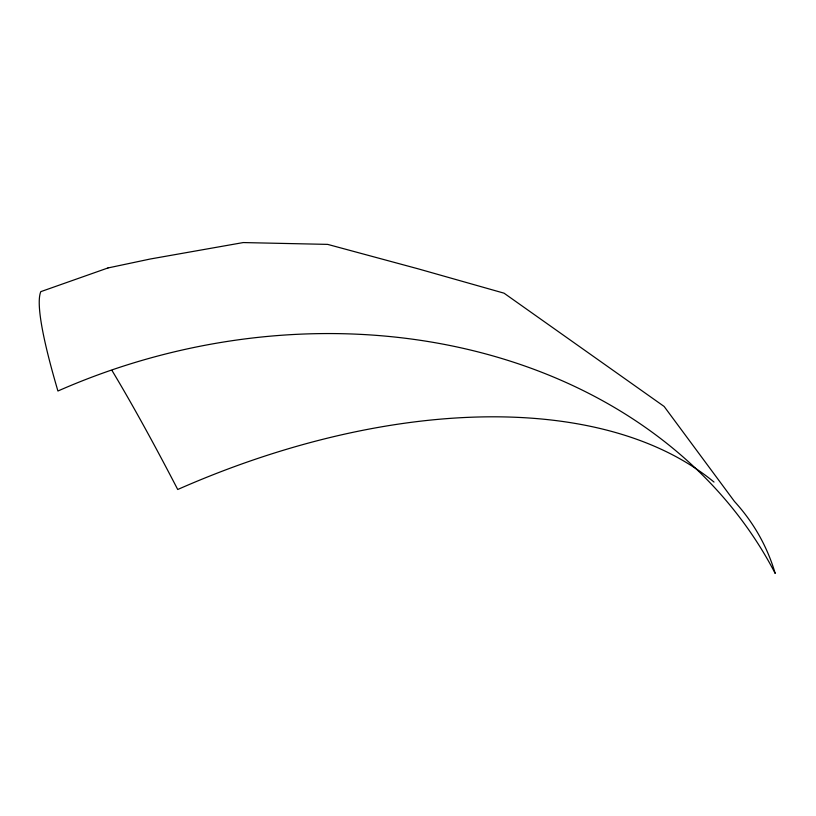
<?xml version="1.0" encoding="UTF-8"?>
<svg xmlns="http://www.w3.org/2000/svg" width="816" height="816" viewBox="0 0 816 816"><rect width="100%" height="100%" fill="white"/><g stroke="black" fill="none" stroke-linecap="round" stroke-linejoin="round"><path stroke-width="1.22" d="M714.01 482.052A556.216 316.639 -27.4 0 0 177.725 489.498A556.216 50.184 66.2 0 0 111.945 370.403M107.936 267.964L40.8 291.649A556.216 50.184 66.2 0 0 57.926 391.017A556.216 454.532 -16.4 0 1 775.2 573.434A556.216 316.639 -27.4 0 0 734.471 501.463L664.122 406.45L504.023 293.168L418.006 268.79L327.655 244.382L243.25 242.566L150.409 258.978L107.936 267.964"/></g></svg>
